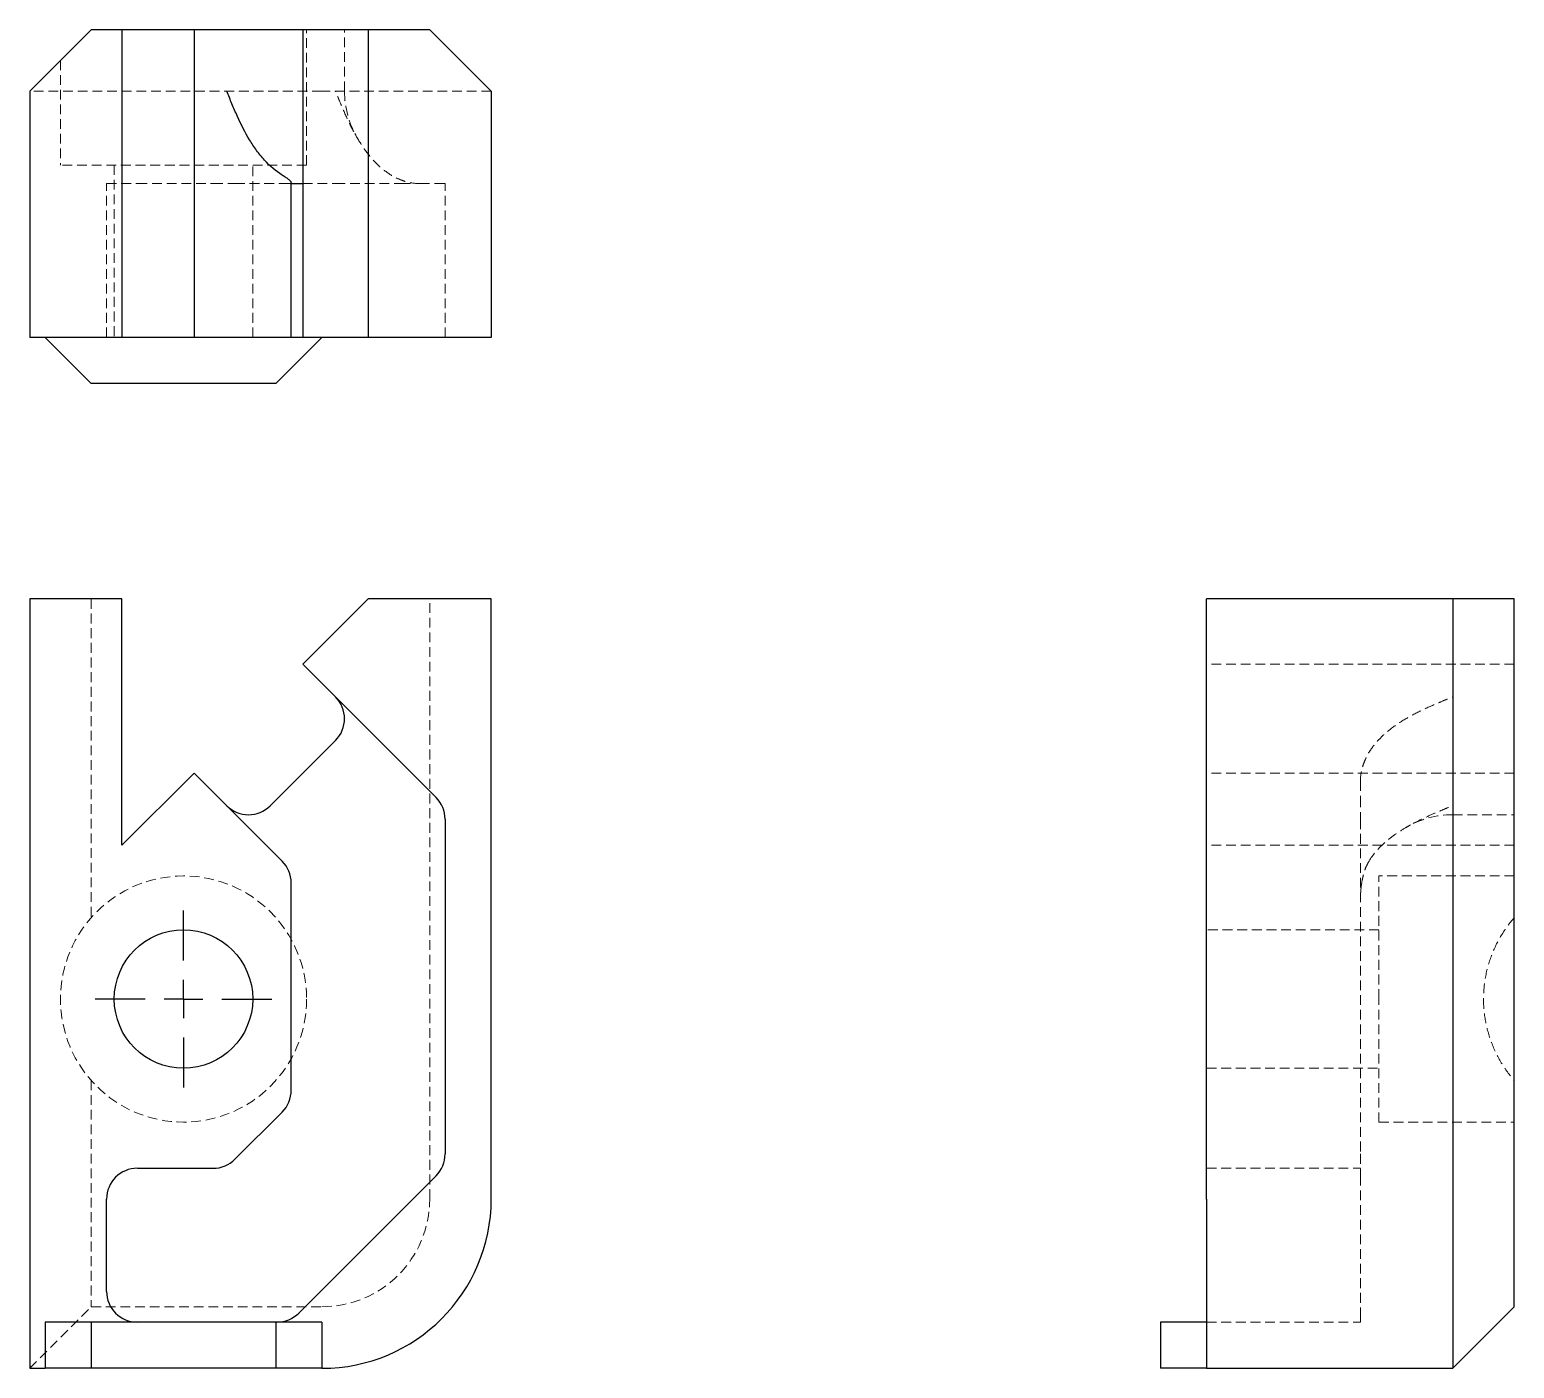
# Model space of a CAD drawing. Header units: millimetres. Extents: x 53 to 246, y 7 to 181.
import ezdxf

# ---------------------------------------------------------------- set-up
doc = ezdxf.new("R2010")
doc.units = ezdxf.units.MM
doc.linetypes.add('HIDDEN', pattern=[1.905, 1.27, -0.635])
doc.layers.add('10', color=7, linetype='Continuous')

# ---------------------------------------------------------------- blocks, each defined once
blk = doc.blocks.new('SW_CENTERMARKSYMBOL_0')
at = {"layer": '10', "color": 0}
for p, q in [((0, 5), (0, 11.5)), ((0, 0), (0, 2.5)), ((-5, 0), (-11.5, 0)), ((0, 0), (-2.5, 0)), ((0, 0), (0, -2.5)), ((0, 0), (2.5, 0)), ((5, 0), (11.5, 0)), ((0, -5), (0, -11.5))]:
    blk.add_line(p, q, dxfattribs=at)

msp = doc.modelspace()

# ---------------------------------------------------------------- linework, layer by layer
at = {"color": 7, "linetype": 'Continuous', "lineweight": 25}
for p, q in [((53, 173), (61, 181)), ((65, 181), (61, 181)), ((65, 181), (65, 141)), ((74.37, 181), (65, 181)), ((74.37, 181), (74.37, 141)), ((78.62, 181), (74.37, 181)), ((84.27, 181), (78.62, 181)), ((88.51, 181), (84.27, 181)), ((88.51, 181), (88.51, 141)), ((97, 181), (88.51, 181)), ((97, 181), (97, 141)), ((105, 181), (97, 181)), ((105, 181), (113, 173)), ((53, 173), (53, 141)), ((113, 173), (113, 141)), ((87, 141), (87, 161.16)), ((87, 161), (88.51, 161)), ((65, 141), (53, 141)), ((61, 135), (55, 141)), ((74.37, 141), (65, 141)), ((85.83, 141), (74.37, 141)), ((91, 141), (85, 135)), ((87, 141), (85.83, 141)), ((87.97, 141), (87, 141)), ((88.51, 141), (87.97, 141)), ((97, 141), (88.51, 141)), ((113, 141), (97, 141)), ((85, 135), (61, 135)), ((65, 107), (53, 107)), ((53, 107), (53, 7)), ((65, 75), (65, 107)), ((97, 107), (88.51, 98.51)), ((113, 107), (97, 107)), ((113, 29), (113, 107)), ((206, 29), (206, 107)), ((238, 107), (206, 107)), ((238, 107), (238, 29)), ((246, 107), (238, 107)), ((246, 29), (246, 107)), ((88.51, 98.51), (105.83, 81.2)), ((92.76, 88.62), (84.27, 80.13)), ((74.37, 84.37), (65, 75)), ((85.83, 72.92), (74.37, 84.37)), ((107, 78.37), (107, 34.86)), ((87, 43.14), (87, 70.09)), ((79.69, 34.17), (85.83, 40.31)), ((67, 33), (76.86, 33)), ((105.83, 32.03), (87.97, 14.17)), ((63, 17), (63, 29)), ((206, 29), (206, 7)), ((238, 29), (238, 7)), ((246, 15), (246, 29)), ((238, 7), (246, 15)), ((55, 13), (55, 7)), ((61, 13), (55, 13)), ((61, 13), (61, 7)), ((85, 13), (61, 13)), ((85, 13), (85, 7)), ((91, 13), (85, 13)), ((91, 13), (91, 7)), ((200, 13), (200, 7)), ((206, 13), (200, 13)), ((53, 7), (55, 7)), ((61, 7), (55, 7)), ((85, 7), (61, 7)), ((91, 7), (85, 7)), ((206, 7), (200, 7)), ((206, 7), (238, 7))]:
    msp.add_line(p, q, dxfattribs=at)
at = {"color": 7, "linetype": 'HIDDEN', "lineweight": 18}
for p, q in [((89, 163.4), (89, 181)), ((93.93, 173), (93.93, 181)), ((57, 177), (57, 163.4)), ((91, 173), (53, 173)), ((113, 173), (91, 173)), ((89, 163.4), (57, 163.4)), ((64, 163.4), (64, 141)), ((82, 141), (82, 163.4)), ((63, 141), (63, 161)), ((63, 161), (67, 161)), ((67, 161), (76.86, 161)), ((76.86, 161), (79.69, 161)), ((79.69, 161), (85.83, 161)), ((85.83, 161), (87, 161)), ((88.51, 161), (92.76, 161)), ((92.76, 161), (101.24, 161)), ((101.24, 161), (103.71, 161)), ((103.71, 161), (105.83, 161)), ((105.83, 161), (107, 161)), ((107, 141), (107, 161)), ((61, 107), (61, 65.58)), ((105, 29), (105, 107)), ((246, 98.51), (206, 98.51)), ((246, 84.37), (206, 84.37)), ((226, 83.32), (226, 81.2)), ((226, 81.2), (226, 78.37)), ((226, 78.37), (226, 34.86)), ((238, 78.96), (246, 78.96)), ((246, 75), (206, 75)), ((228.4, 55), (228.4, 71)), ((246, 71), (228.4, 71)), ((228.4, 64), (206, 64)), ((228.4, 39), (228.4, 55)), ((61, 44.42), (61, 15)), ((206, 46), (228.4, 46)), ((228.4, 39), (246, 39)), ((226, 34.86), (226, 32.03)), ((206, 33), (226, 33)), ((226, 32.03), (226, 14.17)), ((53, 7), (61, 15)), ((61, 15), (91, 15)), ((226, 14.17), (226, 13)), ((206, 13), (226, 13))]:
    msp.add_line(p, q, dxfattribs=at)
msp.add_circle((73, 55), 16, dxfattribs=at)
at = {"color": 7, "linetype": 'Continuous', "lineweight": 25}
msp.add_circle((73, 55), 9, dxfattribs=at)
at = {"color": 7, "linetype": 'HIDDEN', "lineweight": 18}
for centre, radius, start, end in [((105.93, 173), 12, 180, 210.3816), ((238, 66.96), 12, 90, 120.3283), ((91, 29), 14, 270, 0)]:
    msp.add_arc(centre, radius, start, end, dxfattribs=at)
at = {"color": 7, "linetype": 'Continuous', "lineweight": 25}
for centre, radius, start, end in [((89.93, 91.44), 4, 315, 45), ((103, 78.37), 4, 0, 45), ((81.44, 82.96), 4, 225, 315), ((83, 70.09), 4, 0, 45), ((83, 43.14), 4, 315, 0), ((103, 34.86), 4, 315, 0), ((67, 29), 4, 90, 180), ((76.86, 37), 4, 270, 315), ((91, 29), 22, 270, 0), ((67, 17), 4, 180, 270), ((85.14, 17), 4, 270, 315)]:
    msp.add_arc(centre, radius, start, end, dxfattribs=at)
for points, knots in [([(85.83, 162.11), (85, 162.62), (84.23, 163.27), (83.17, 164.44), (82.82, 164.86), (82.18, 165.74), (81.87, 166.2), (81, 167.64), (80.48, 168.67), (79.76, 170.27), (79.52, 170.81), (79.18, 171.63), (79.07, 171.9), (78.84, 172.45), (78.73, 172.73), (78.62, 173)], [0, 0, 0, 0, 0.25, 0.25, 0.375, 0.375, 0.5, 0.5, 0.75, 0.75, 0.875, 0.875, 0.9375, 0.9375, 1, 1, 1, 1]), ([(85.83, 162.11), (86.01, 162), (86.17, 161.9), (86.46, 161.7), (86.58, 161.61), (86.79, 161.45), (86.86, 161.38), (86.97, 161.26), (87, 161.21), (87, 161.16)], [0, 0, 0, 0, 0.25, 0.25, 0.5, 0.5, 0.75, 0.75, 1, 1, 1, 1])]:
    msp.add_open_spline(points, degree=3, knots=knots, dxfattribs=at)
at = {"color": 7, "linetype": 'HIDDEN', "lineweight": 18}
for points, knots in [([(103.71, 161), (103.1, 161), (102.49, 161.09), (101.6, 161.34), (101.31, 161.45), (100.72, 161.7), (100.43, 161.84), (99.59, 162.33), (99.05, 162.73), (98.27, 163.42), (98.02, 163.66), (97.54, 164.18), (97.3, 164.45), (96.62, 165.3), (96.2, 165.91), (95.4, 167.21), (95.03, 167.89), (94.33, 169.3), (94, 170.03), (93.53, 171.14), (93.37, 171.51), (93.06, 172.25), (92.91, 172.63), (92.76, 173)], [0, 0, 0, 0, 0.125, 0.125, 0.1875, 0.1875, 0.25, 0.25, 0.375, 0.375, 0.4375, 0.4375, 0.5, 0.5, 0.625, 0.625, 0.75, 0.75, 0.875, 0.875, 0.9375, 0.9375, 1, 1, 1, 1]), ([(226, 83.32), (226, 83.93), (226.09, 84.54), (226.34, 85.43), (226.45, 85.72), (226.7, 86.31), (226.84, 86.6), (227.33, 87.44), (227.73, 87.98), (228.42, 88.75), (228.66, 89.01), (229.18, 89.49), (229.45, 89.73), (230.3, 90.41), (230.91, 90.83), (232.21, 91.63), (232.89, 92), (234.3, 92.7), (235.03, 93.03), (236.14, 93.5), (236.51, 93.66), (237.25, 93.97), (237.63, 94.12), (238, 94.27)], [0, 0, 0, 0, 0.125, 0.125, 0.1875, 0.1875, 0.25, 0.25, 0.375, 0.375, 0.4375, 0.4375, 0.5, 0.5, 0.625, 0.625, 0.75, 0.75, 0.875, 0.875, 0.9375, 0.9375, 1, 1, 1, 1]), ([(227.11, 72.92), (227.62, 73.75), (228.27, 74.51), (229.44, 75.58), (229.86, 75.92), (230.74, 76.57), (231.2, 76.87), (232.64, 77.74), (233.67, 78.26), (235.27, 78.99), (235.81, 79.22), (236.63, 79.57), (236.9, 79.68), (237.45, 79.91), (237.73, 80.02), (238, 80.13)], [0, 0, 0, 0, 0.25, 0.25, 0.375, 0.375, 0.5, 0.5, 0.75, 0.75, 0.875, 0.875, 0.9375, 0.9375, 1, 1, 1, 1]), ([(227.11, 72.92), (227, 72.74), (226.9, 72.54), (226.7, 72.12), (226.61, 71.89), (226.45, 71.41), (226.38, 71.16), (226.26, 70.63), (226.21, 70.36), (226.16, 70.09)], [0, 0, 0, 0, 0.25, 0.25, 0.5, 0.5, 0.75, 0.75, 1, 1, 1, 1]), ([(246, 65.58), (245.38, 64.88), (244.81, 64.1), (243.81, 62.45), (243.38, 61.57), (242.69, 59.75), (242.43, 58.8), (242.08, 56.9), (242, 55.94), (242, 55)], [0, 0, 0, 0, 0.25, 0.25, 0.5, 0.5, 0.75, 0.75, 1, 1, 1, 1]), ([(242, 55), (242, 54.06), (242.08, 53.1), (242.43, 51.2), (242.69, 50.25), (243.38, 48.43), (243.81, 47.55), (244.81, 45.9), (245.38, 45.12), (246, 44.42)], [0, 0, 0, 0, 0.25, 0.25, 0.5, 0.5, 0.75, 0.75, 1, 1, 1, 1])]:
    msp.add_open_spline(points, degree=3, knots=knots, dxfattribs=at)
msp.add_open_spline([(226.16, 70.09), (226.06, 69.38), (226, 68.67), (226, 67.95)], degree=3, dxfattribs=at)

# ---------------------------------------------------------------- block references
at = {"layer": '10'}
msp.add_blockref('SW_CENTERMARKSYMBOL_0', (73, 55), dxfattribs=at)

doc.saveas('drawing.dxf')
